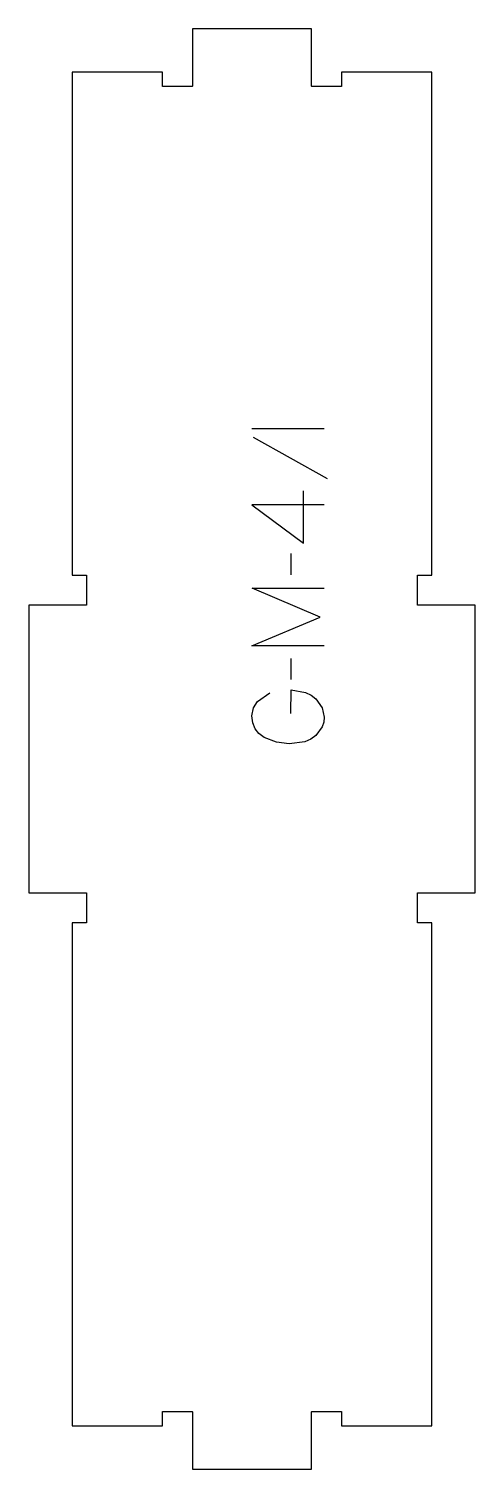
# Model space of a CAD drawing. Header units: millimetres. Extents: x -93 to 93, y -299 to 299.
import ezdxf

# ---------------------------------------------------------------- set-up
doc = ezdxf.new("R2010")
doc.units = ezdxf.units.MM
doc.layers.add('1_ANYTOOL_1MMDEEP_LABELS_S', color=2, linetype='Continuous', true_color=0xffff00)
doc.layers.add('4_ANYTOOL_CUTTHROUGH_OUTSI', color=5, linetype='Continuous', true_color=0x0000ff)

msp = doc.modelspace()

# ---------------------------------------------------------------- linework, layer by layer
at = {"layer": '1_ANYTOOL_1MMDEEP_LABELS_S'}
for p, q in [((0, 133.16), (30, 133.16)), ((0.47, 129.64), (31.24, 112.46)), ((21.34, 85.46), (21.34, 107.23)), ((16.11, 81.17), (16.2, 72.39)), ((16.11, 37.67), (16.2, 28.89))]:
    msp.add_line(p, q, dxfattribs=at)
for points in [[(30, 101.44), (-0.04, 101.49), (21.34, 85.46)], [(30, 42.81), (0, 42.81), (28.37, 54.81), (0.13, 66.81), (30, 66.81)], [(16.2, 14.79), (16.24, 24.56), (22.17, 23.54), (24.53, 22.4), (26.49, 20.83), (29.13, 17.15), (30.04, 13.16), (29.84, 11.12), (29.19, 9.18), (26.53, 5.57), (24.51, 4.07), (22, 3), (15.51, 2.14), (10.18, 2.81), (5.06, 4.8), (2.84, 6.38), (1.26, 8.41), (0.32, 10.9), (0, 13.84), (0.57, 17.1), (2.27, 19.67), (7.41, 23.36)]]:
    msp.add_lwpolyline(points, dxfattribs=at)
at = {"layer": '4_ANYTOOL_CUTTHROUGH_OUTSI'}
msp.add_lwpolyline([(-74.75, -72.25), (-74.75, -281.25), (-37.25, -281.25), (-37.25, -275.5, -0.414214), (-37, -275.25), (-25, -275.25, -0.414214), (-24.75, -275.5), (-24.75, -299.25), (24.75, -299.25), (24.75, -275.5, -0.414214), (25, -275.25), (37, -275.25, -0.414214), (37.25, -275.5), (37.25, -281.25), (74.75, -281.25), (74.75, -72.25), (69, -72.25, -0.414214), (68.75, -72), (68.75, -60, -0.414214), (69, -59.75), (92.75, -59.75), (92.75, 59.75), (69, 59.75, -0.414214), (68.75, 60), (68.75, 72, -0.414214), (69, 72.25), (74.75, 72.25), (74.75, 281.25), (37.25, 281.25), (37.25, 275.5, -0.414214), (37, 275.25), (25, 275.25, -0.414214), (24.75, 275.5), (24.75, 299.25), (-24.75, 299.25), (-24.75, 275.5, -0.414214), (-25, 275.25), (-37, 275.25, -0.414214), (-37.25, 275.5), (-37.25, 281.25), (-74.75, 281.25), (-74.75, 72.25), (-69, 72.25, -0.414214), (-68.75, 72), (-68.75, 60, -0.414214), (-69, 59.75), (-92.75, 59.75), (-92.75, -59.75), (-69, -59.75, -0.414214), (-68.75, -60), (-68.75, -72, -0.414214), (-69, -72.25)], format="xyb", close=True, dxfattribs=at)

doc.saveas('drawing.dxf')
